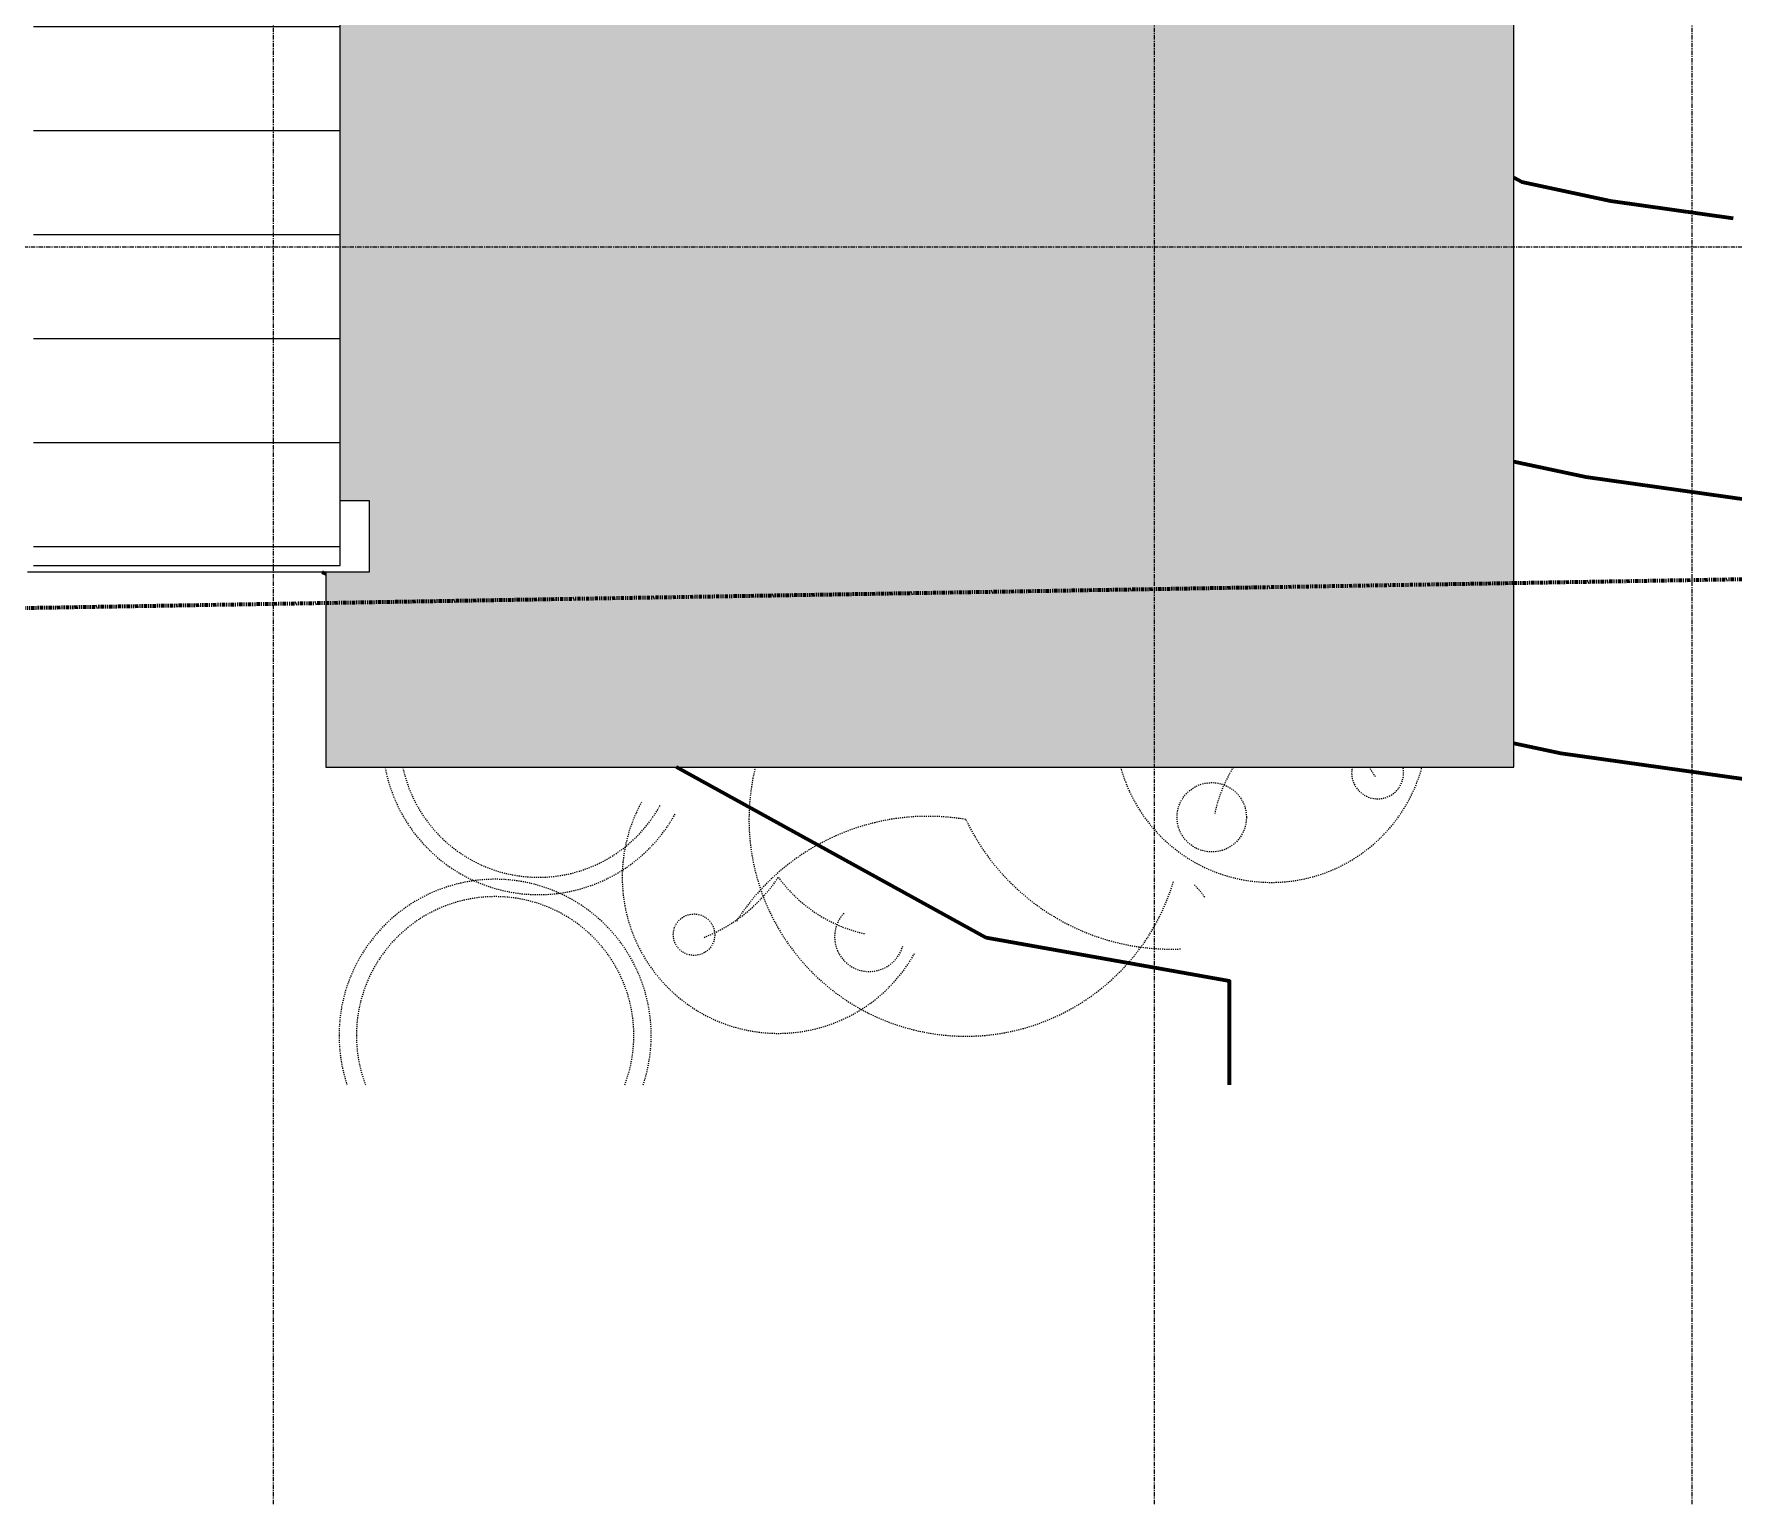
# Model space of a CAD drawing. Header units: inches. Extents: x -3304 to -1623, y 8184 to 9003.
# Drawn here: x -2461 to -2265, y 8289.6 to 8459.1 of the extents above; entities that cross this region are included whole.
import ezdxf

# ---------------------------------------------------------------- set-up
doc = ezdxf.new("R2010")
doc.units = ezdxf.units.IN
doc.header["$MEASUREMENT"] = 0
for name, pattern in [('Dash', [0.25, 0.125, -0.125]), ('Double Dash 3_8_', [1, 0.375, -0.125, 0.125, -0.125, 0.125, -0.125]), ('Grid Line 1_2_', [0.875, 0.5, -0.125, 0.125, -0.125])]:
    doc.linetypes.add(name, pattern=pattern)
for name, color, linetype, lineweight in [('A-DETL-GENF', 92, 'Continuous', 9), ('A-DETL-GENF-HDLN', 1, 'Dash', 9), ('A-ROOF', 132, 'Continuous', 18), ('A-ROOF-PATT-1', 132, 'Continuous', 9), ('C-PROP-LINE', 91, 'Double Dash 3_8_', 158), ('C-TOPO-MAJR', 7, 'Continuous', 80), ('I-WALL', 2, 'Continuous', 18), ('S-GRID-1', 1, 'Grid Line 1_2_', 9)]:
    doc.layers.add(name, color=color, linetype=linetype, lineweight=lineweight)

# ---------------------------------------------------------------- blocks, each defined once
blk = doc.blocks.new('hydrangea 26752 - hydrangea 26752-1770219-FLOOR PLAN - 2ND FLOOR')
at = {"layer": 'A-DETL-GENF-HDLN'}
blk.add_circle((-10.49, 6.87), 4, dxfattribs=at)
for centre, radius, start, end in [((0, 0), 18, 105.1976, 254.8024), ((-13.57, -9.88), 16.78, 58.1085, 77.9486), ((-5.36, -12.26), 3, 77.5247, 282.4753), ((-12.13, -1.52), 12.23, 300.9755, 307.5381)]:
    blk.add_arc(centre, radius, start, end, dxfattribs=at)
blk = doc.blocks.new('yew 26768 - yew 26768-V40-FLOOR PLAN - 2ND FLOOR')
at = {"layer": 'A-DETL-GENF-HDLN'}
for radius, start, end in [(18, 161.5294, 360), (16, 159.1381, 360), (16, 360, 20.8619), (18, 360, 18.4706)]:
    blk.add_arc((0, 0), radius, start, end, dxfattribs=at)
blk = doc.blocks.new('fountain grass 26746 - fountain grass 26746-V41-FLOOR PLAN - 2ND FLOOR')
at = {"layer": 'A-DETL-GENF-HDLN'}
for centre, radius, start, end in [((0, 0), 25, 346.0413, 163.361), ((-23.69, -11.28), 26.24, 25.4534, 92.5466), ((4.35, 25.88), 26.24, 260.4534, 327.5466), ((-7.03, 25.28), 26.24, 218.4534, 222.5652)]:
    blk.add_arc(centre, radius, start, end, dxfattribs=at)
blk = doc.blocks.new('lupin 26755 - lupin 26755-V43-FLOOR PLAN - 2ND FLOOR')
at = {"layer": 'A-DETL-GENF-HDLN'}
blk.add_circle((9.72, 6.62), 2.39, dxfattribs=at)
for centre, radius, start, end in [((0, 0), 18, 360, 151.1624), ((-10.49, 6.87), 4, 23, 165.3227), ((-10.49, 6.87), 4, 317.2371, 23), ((-13.57, -9.88), 16.78, 36.0514, 77.9486), ((15.36, -10.23), 18.46, 111.6663, 146.3337), ((0, 0), 18, 331.1632, 360)]:
    blk.add_arc(centre, radius, start, end, dxfattribs=at)
blk = doc.blocks.new('yew 26768 - yew 26768-V45-FLOOR PLAN - 2ND FLOOR')
at = {"layer": 'A-DETL-GENF-HDLN'}
for radius, start, end in [(18, 10.5882, 151.1628), (16, 11.9372, 151.1596)]:
    blk.add_arc((0, 0), radius, start, end, dxfattribs=at)
blk = doc.blocks.new('Family - ___-1399760-FLOOR PLAN - 2ND FLOOR')
at = {"layer": 'C-PROP-LINE'}
blk.add_line((8381.47, 3146.21), (8400.25, 2026.33), dxfattribs=at)

msp = doc.modelspace()

# ---------------------------------------------------------------- hatches: boundary and pattern name
at = {"layer": 'A-ROOF'}
h = msp.add_hatch(color=256, dxfattribs=at)
h.paths.add_polyline_path([(-2290.33668, 8374.56938), (-2290.33668, 8621.13188), (-2325.58668, 8621.13188), (-2325.58668, 8512.69438), (-2326.01188, 8512.69438), (-2326.01188, 8506.06938), (-2325.58668, 8506.06938), (-2325.58668, 8503.31938), (-2329.08668, 8503.31938), (-2329.08668, 8503.81938), (-2416.65063, 8503.81938), (-2416.65063, 8503.31938), (-2425.64918, 8503.31938), (-2425.64918, 8405.31938), (-2422.33668, 8405.31938), (-2422.33668, 8397.06938), (-2427.33668, 8397.06938), (-2427.33668, 8374.56938), (-2419.7364, 8374.56938)], flags=0)
h.paths.add_polyline_path([(-2326.01188, 8503.38188), (-2325.64918, 8503.38188), (-2325.64918, 8506.00688), (-2325.94938, 8506.00688), (-2325.94938, 8505.81938), (-2326.01188, 8505.81938), (-2326.01188, 8503.74458)], flags=0)
h.paths.add_polyline_path([(-2327.61361, 8503.38188), (-2327.58668, 8503.38188), (-2327.60776, 8503.81938), (-2328.02418, 8503.81938), (-2328.02418, 8503.38188)], flags=0)
h.paths.add_polyline_path([(-2328.64918, 8503.38188), (-2328.08668, 8503.38188), (-2328.08668, 8503.81938), (-2328.83668, 8503.81938), (-2328.83668, 8503.75688), (-2329.02418, 8503.75688), (-2329.02418, 8503.38188)], flags=0)
h.paths.add_polyline_path([(-2393.38747, 8505.39418), (-2329.08668, 8505.39418), (-2329.08668, 8505.81938), (-2335.83668, 8505.81938), (-2335.83668, 8511.31938), (-2334.33668, 8511.31938), (-2334.33668, 8507.31938), (-2328.83668, 8507.31938), (-2328.83668, 8505.81938), (-2328.08668, 8505.81938), (-2328.08668, 8506.06938), (-2327.58668, 8506.06938), (-2327.58668, 8512.69438), (-2427.33668, 8512.69438), (-2427.33668, 8511.31938), (-2416.78354, 8511.31938), (-2416.78354, 8505.81938), (-2416.65063, 8505.81938), (-2416.65063, 8505.39418), (-2394.88747, 8505.39418)], flags=0)
h.paths.add_polyline_path([(-2328.08668, 8505.39418), (-2328.08668, 8505.75688), (-2329.02418, 8505.75688), (-2329.02418, 8505.45668), (-2328.83668, 8505.45668), (-2328.83668, 8505.39418)], flags=0)
h.paths.add_polyline_path([(-2327.58668, 8505.39418), (-2327.58668, 8505.75688), (-2328.02418, 8505.75688), (-2328.02418, 8505.39418)], flags=0)
h.paths.add_polyline_path([(-2327.83668, 8505.81938), (-2327.64918, 8505.81938), (-2327.64918, 8506.00688), (-2328.02418, 8506.00688), (-2328.02418, 8505.81938), (-2327.91944, 8505.81938)], flags=0)
h.paths.add_polyline_path([(-2413.07106, 8505.81938), (-2414.57106, 8505.81938), (-2414.57106, 8511.31938), (-2413.07106, 8511.31938), (-2413.07106, 8509.19771)], flags=0)
h.paths.add_polyline_path([(-2394.88747, 8505.81938), (-2394.88747, 8511.31938), (-2393.38747, 8511.31938), (-2393.38747, 8505.81938)], flags=0)
h.paths.add_polyline_path([(-2374.33182, 8505.81938), (-2375.20387, 8505.81938), (-2375.20387, 8511.31938), (-2373.70387, 8511.31938), (-2373.70387, 8505.81938)], flags=0)
h.paths.add_polyline_path([(-2354.02028, 8505.81938), (-2355.52028, 8505.81938), (-2355.52028, 8511.31938), (-2354.02028, 8511.31938), (-2354.02028, 8509.19771)], flags=0)
at = {"layer": 'A-ROOF-PATT-1'}
h = msp.add_hatch(dxfattribs=at)
h.set_pattern_fill('FP_18', color=256, style=0, pattern_type=2)
h.set_pattern_definition([(180, (-1222.955, 0), (-1e-15, -12), [])])
h.paths.add_polyline_path([(-2456.06007, 8397.81938), (-2425.64918, 8397.81938), (-2425.64918, 8503.31938), (-2461.0153, 8503.31938), (-2461.0153, 8397.81938)], flags=0)

# ---------------------------------------------------------------- linework, layer by layer
at = {"layer": 'A-ROOF'}
for p, q in [((-2290.33668, 8374.56938), (-2290.33668, 8621.13188)), ((-2425.64918, 8397.81938), (-2425.64918, 8503.31938)), ((-2461.0153, 8397.81938), (-2425.64918, 8397.81938)), ((-2427.33668, 8397.06938), (-2427.33668, 8374.56938)), ((-2427.33668, 8374.56938), (-2290.33668, 8374.56938))]:
    msp.add_line(p, q, dxfattribs=at)
at = {"layer": 'C-TOPO-MAJR'}
for p, q in [((-2290.33668, 8442.56956), (-2289.41078, 8442.05965)), ((-2289.41074, 8442.05964), (-2279.16272, 8439.888)), ((-2279.16265, 8439.88799), (-2265.04968, 8437.90172)), ((-2282.03231, 8408.02522), (-2290.33668, 8409.78499)), ((-2239.69324, 8402.0664), (-2282.03228, 8408.02522)), ((-2427.33668, 8396.85587), (-2427.72438, 8397.06938)), ((-2284.90191, 8376.16245), (-2290.33668, 8377.31413)), ((-2351.16197, 8354.905), (-2386.86871, 8374.56938))]:
    msp.add_line(p, q, dxfattribs=at)
at = {"layer": 'C-TOPO-MAJR', "flags": 128}
for points in [[(-2121.31449, 8337.95733), (-2214.33668, 8366.23106), (-2284.90189, 8376.16245)], [(-2323.12104, 8337.95733), (-2323.12104, 8349.87877), (-2351.16186, 8354.90498)]]:
    msp.add_lwpolyline(points, dxfattribs=at)
at = {"layer": 'I-WALL'}
for p, q in [((-2425.64918, 8405.31938), (-2422.33668, 8405.31938)), ((-2422.33668, 8405.31938), (-2422.33668, 8397.06938)), ((-2422.33668, 8397.06938), (-2461.70192, 8397.06938))]:
    msp.add_line(p, q, dxfattribs=at)
at = {"layer": 'S-GRID-1'}
for p, q in [((-2433.33668, 8289.59722), (-2433.33668, 8978.71797)), ((-2331.77418, 8289.59722), (-2331.77418, 8978.71797)), ((-2269.77418, 8289.59722), (-2269.77418, 8978.71797)), ((-3194.57025, 8434.56938), (-1935.47917, 8434.56938))]:
    msp.add_line(p, q, dxfattribs=at)

# ---------------------------------------------------------------- block references
at = {"layer": 'A-DETL-GENF'}
for name, p, rotation in [('yew 26768 - yew 26768-V45-FLOOR PLAN - 2ND FLOOR', (-2402.79371, 8377.87418), 180), ('fountain grass 26746 - fountain grass 26746-V41-FLOOR PLAN - 2ND FLOOR', (-2353.52418, 8368.54615), 180), ('hydrangea 26752 - hydrangea 26752-1770219-FLOOR PLAN - 2ND FLOOR', (-2318.28947, 8379.28416), 89.9999999999999), ('lupin 26755 - lupin 26755-V43-FLOOR PLAN - 2ND FLOOR', (-2375.14103, 8361.87418), 180), ('yew 26768 - yew 26768-V40-FLOOR PLAN - 2ND FLOOR', (-2407.79371, 8343.64322), 180)]:
    msp.add_blockref(name, p, dxfattribs=dict(at, rotation=rotation))
at = {"layer": 'C-PROP-LINE', "rotation": 89.9999999999999}
msp.add_blockref('Family - ___-1399760-FLOOR PLAN - 2ND FLOOR', (0, 0), dxfattribs=at)

doc.saveas('drawing.dxf')
